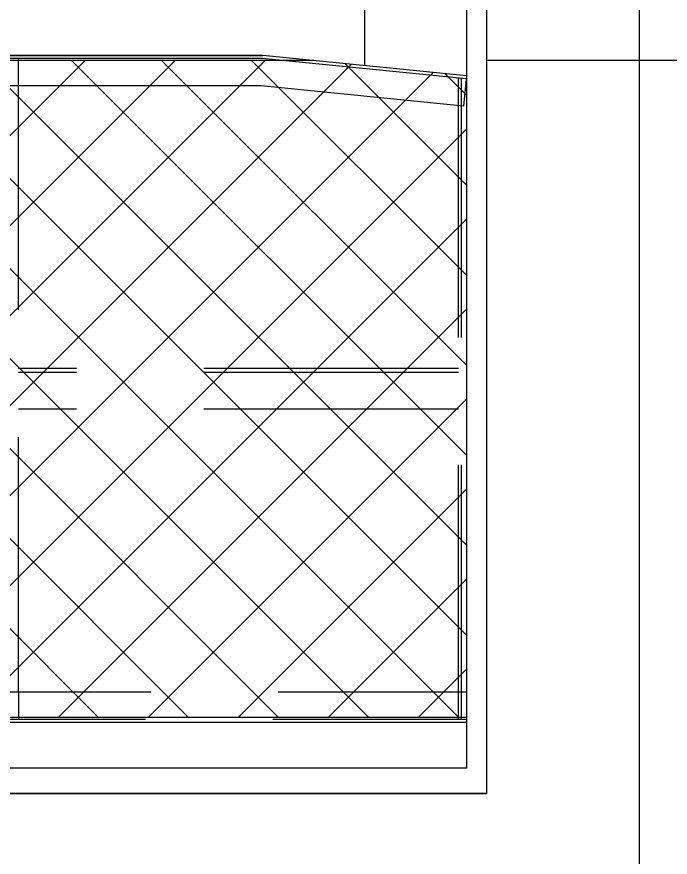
# Model space of a CAD drawing. Header units: millimetres. Extents: x -5 to 1510635, y -6 to 71285.
# Drawn here: x 260906 to 261548, y 33046 to 33872 of the extents above; entities that cross this region are included whole.
import ezdxf

# ---------------------------------------------------------------- set-up
doc = ezdxf.new("R2010")
doc.units = ezdxf.units.MM
doc.header["$LTSCALE"] = 1000
doc.linetypes.add('HIDDEN', pattern=[0.375, 0.25, -0.125])
for name, color, linetype in [('MP-3', 3, 'Continuous'), ('MP-4', 4, 'HIDDEN'), ('MP-8', 8, 'Continuous'), ('MP-R', 1, 'Continuous')]:
    doc.layers.add(name, color=color, linetype=linetype)

# ---------------------------------------------------------------- blocks, each defined once
blk = doc.blocks.new('Centering Device')
at = {"layer": 'MP-R'}
h = blk.add_hatch(dxfattribs=at)
h.set_pattern_fill('ANSI37', color=256, scale=500, style=0)
h.set_pattern_definition([(45, (0, -2400), (-44.19417382415921, 44.19417382415922), []), (135, (0, -2400), (-44.19417382415922, -44.19417382415921), [])])
h.paths.add_polyline_path([(4360.000009424009, -74.99955201317425), (4360.000009424013, -199.999552013167), (4525.000009424016, -199.999552013167), (4525.000009424018, -644.9995520131738), (4360.000009424016, -644.9995520131745), (4360.000009424017, -719.9995520131743), (5149.999911347648, -719.999552013174), (5300.000009424014, -704.9995422055383), (5300.000009424011, -74.9995520131747)])
at = {"layer": 'MP-3'}
for p, q in [((4360.000009424009, -69.99955201313605), (5300.000009424013, -69.99955201313605)), ((4360.000009424009, -74.99955201313605), (5300.000009424013, -74.99955201313605)), ((5299.999977022479, -704.999545445653), (5099.995244293887, -725.0000187185121)), ((5200.000004307001, -1685.000019982174), (5199.999996134769, -714.999543534424)), ((220.004755706109, -725.0000187185119), (5099.995627191794, -724.9999804287211)), ((5149.999911347651, -719.9995520131358), (4360.000009424017, -719.999552013136)), ((5099.999911347649, -724.9995520131358), (4550.000009424017, -724.999552013136))]:
    blk.add_line(p, q, dxfattribs=at)
blk.add_lwpolyline([(5320.000000000029, -2400), (0, -2400), (0, 0), (5320.000000000029, 0), (5320.000000000029, -2400)], dxfattribs=at)
blk.add_lwpolyline([(20, -2374.999999999998), (5300, -2374.999999999998), (5300, -24.99999999999818), (20, -24.99999999999818)], close=True, dxfattribs=at)
at = {"layer": 'MP-4'}
for p, q in [((4360.000009424006, -72.99955201313605), (5300.000009424013, -72.99955201313605)), ((4860.000009424013, -99.99955201313605), (4860.000009424013, -72.99955201313605)), ((5292.000009424013, -72.99955201313605), (5292.000009424013, -506.6773799811508)), ((5295.000009424012, -72.99955201313651), (5295.000009424013, -505.7888569539809)), ((4365.000009424013, -99.99955201313605), (5300.000009424013, -99.99955201313605)), ((4860.000009424013, -99.99955201313605), (4860.000009424013, -721.9995520131358)), ((5292.000009424009, -377.4995520131215), (4860.000009424013, -377.4995520131361)), ((5292.000009424009, -413.4995520131288), (4860.000009424013, -413.4995520131361)), ((5292.000009424009, -417.4995520131215), (4860.000009424013, -417.4995520131288)), ((5292.000009424013, -506.6773799811508), (5292.000009424013, -702.7845678556662)), ((5295.000009424013, -505.7888569539809), (5295.000009424012, -702.4845678556662)), ((5297.014897516212, -675.1484148694017), (5098.503526078982, -694.9995520131363)), ((5300.000009086838, -704.9995305757202), (5297.014897516212, -675.1484148694017)), ((5098.503526078985, -694.999552013136), (4550.000009424017, -694.999552013136)), ((5299.701497929735, -702.0144190050942), (5099.850167849258, -721.999552013136)), ((5099.850167849258, -721.999552013136), (4550.000009424017, -721.999552013136))]:
    blk.add_line(p, q, dxfattribs=at)

msp = doc.modelspace()

# ---------------------------------------------------------------- linework, layer by layer
at = {"layer": 'MP-8'}
for p, q in [((261517.665250578, 32958.79177639436), (261517.6652505785, 35658.79177639436)), ((261367.665250579, 33108.79177639436), (261367.665250579, 35508.79177639436)), ((262367.6652505785, 33828.79177639436, 8.21604425312003e-09), (261367.665250579, 33828.79177639437)), ((261367.665250579, 33108.79177639436), (256047.6652505785, 33108.79177639436))]:
    msp.add_line(p, q, dxfattribs=at)

# ---------------------------------------------------------------- block references
at = {"xscale": -1, "rotation": 180}
msp.add_blockref('Centering Device', (256047.665250579, 33108.79177639436), dxfattribs=at)

doc.saveas('drawing.dxf')
